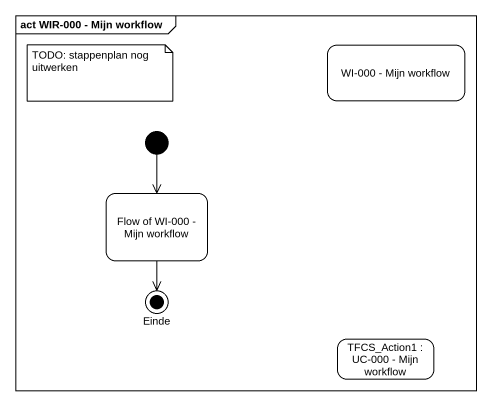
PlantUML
@startuml
mainframe act WIR-000 - Mijn workflow
hide empty description
state "WI-000 - Mijn workflow" as WI_000_Mijn_workflow
state "Flow of WI-000 - Mijn workflow" as Flow_of_WI_000_Mijn_workflow
state Einde <<end>>
state "TFCS_Action1 : UC-000 - Mijn workflow" as TFCS_Action1
[*] --> Flow_of_WI_000_Mijn_workflow
Flow_of_WI_000_Mijn_workflow --> Einde
note as N1
  TODO: stappenplan nog uitwerken
end note
@enduml
